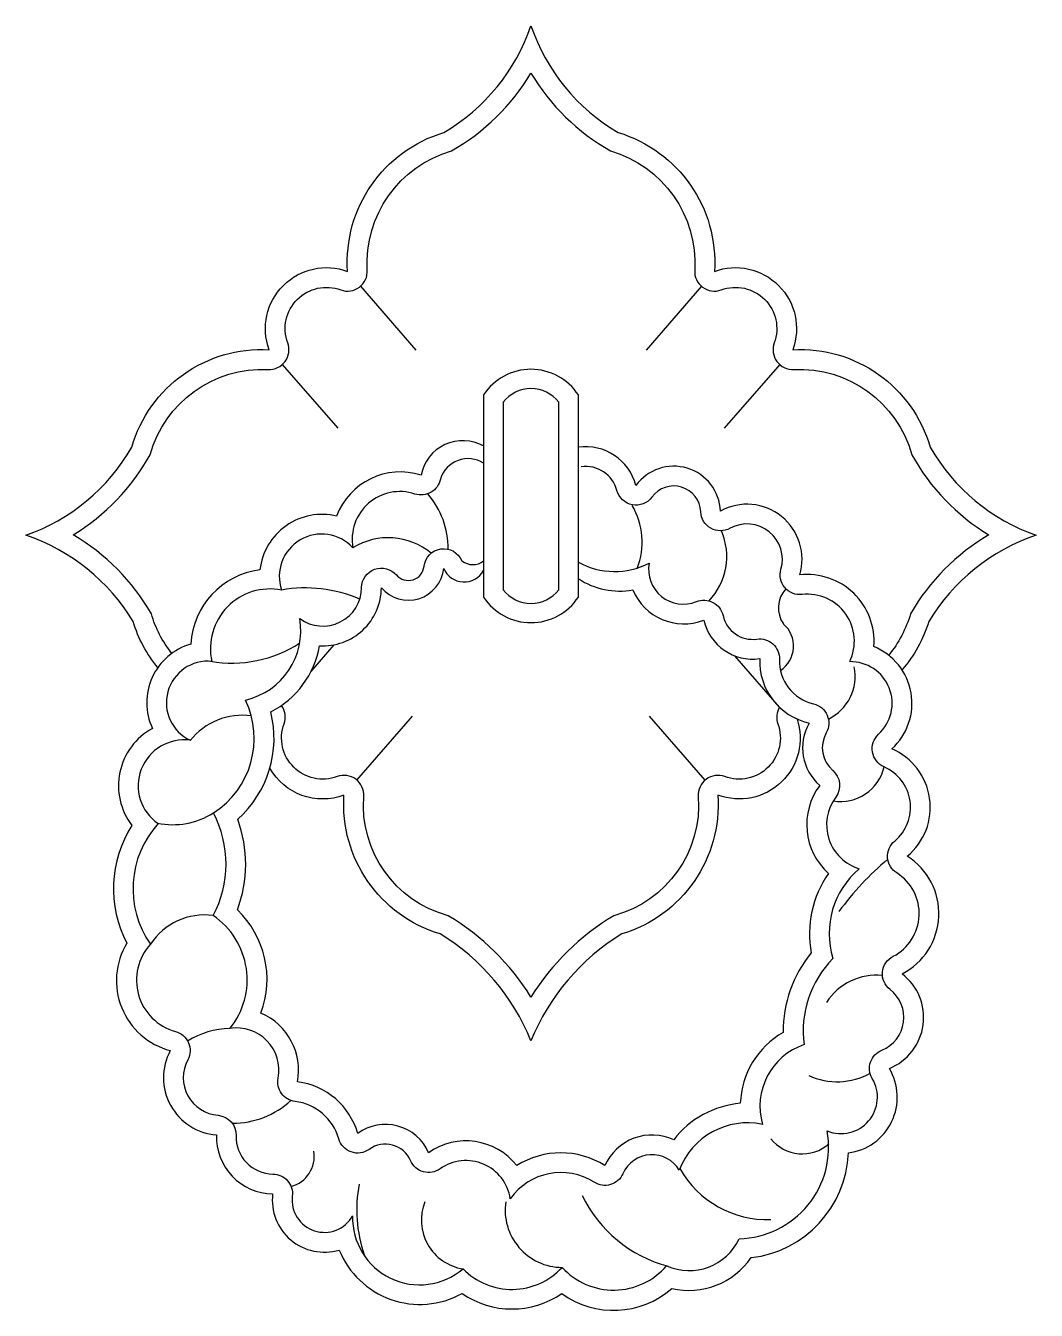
# Model space of a CAD drawing. Header units: metres. Extents: x 267 to 390, y 989 to 1145.
import ezdxf

# ---------------------------------------------------------------- set-up
doc = ezdxf.new("R2010")
doc.units = ezdxf.units.M
for name, color, linetype in [('3', 3, 'Continuous'), ('4', 4, 'Continuous'), ('7', 7, 'Continuous')]:
    doc.layers.add(name, color=color, linetype=linetype)

msp = doc.modelspace()

# ---------------------------------------------------------------- linework, layer by layer
at = {"layer": '3'}
for points in [[(284.64, 1069.09, -0.1), (282.16, 1073.91, 0.13), (272.64, 1083.5, 0.13), (282, 1093.24, -0.35), (296.37, 1103.62, 0.54), (298.74, 1106.85, -0.64), (305.2, 1113.29, 0.54), (308.42, 1115.7, -0.35), (318.67, 1130.21, 0.13), (328.34, 1139.65, 0.13), (338, 1130.21, -0.35), (348.25, 1115.7, 0.54), (351.48, 1113.29, -0.64), (357.93, 1106.85, 0.54), (360.31, 1103.62, -0.35), (374.67, 1093.24, 0.13), (384.03, 1083.5, 0.13), (374.51, 1073.91, -0.1), (371.85, 1068.87, -0.1)], [(322.57, 1092.21, 0.5), (317.32, 1090.29, -0.45), (314.22, 1088.47, 0.57), (306.68, 1081.93, 0.81), (297.99, 1076.79, 0.54), (289.51, 1068.12, 0.84), (286.88, 1058.52, 0.79), (282.98, 1048.39, 0.35), (282.05, 1033.72, 0.56), (285.09, 1023.11, -0.48), (286.59, 1019.67, 0.54), (290.27, 1012.92, -0.4), (292.47, 1010.44, 0.42), (296.93, 1005.78, -0.45), (299.3, 1003.09, 0.82), (306.64, 1000.69, 0.65), (320.08, 994.25, 0.43), (332.12, 994.42, 0.45), (344.83, 994.63, 0.41), (353.67, 997.91, 0.46), (364.37, 1011.02, 0.72), (369.86, 1017.39, -0.46), (371.02, 1020.84, 0.58), (372.02, 1028.22, -0.55), (372.4, 1032.26, 0.58), (372.84, 1042.39, -0.51), (372.58, 1046.27, 0.56), (371.29, 1055.28, -0.54), (370.62, 1059.26, 0.69), (367.11, 1068.09, 0.59), (361.32, 1076.25, -0.54), (358.74, 1079.32, 0.67), (352.55, 1084.3, -0.56), (348.99, 1086.3, 0.71), (343.05, 1088.1, -0.63), (338.79, 1088.9, 0.38), (334.45, 1091.78, 0.38)], [(334.1, 1080.19, 0.25), (342.71, 1080.06, 0.59), (348.46, 1075.38, -0.46), (351.7, 1073.69, 0.39), (355.83, 1070.83, -0.47), (358.56, 1068.36, 0.36), (362.71, 1062.95, -0.5), (364.26, 1059.42, 0.36), (365.04, 1054.86, -0.39), (365.41, 1051.61, 0.52), (368.27, 1042.9, 0.3), (365.07, 1032, 0.23), (361.55, 1021.51, 0.4), (356.5, 1011.82, 0.37), (346.38, 1006.24, 0.61), (339.52, 1005.82, -0.46), (336.03, 1004.78, 0.4), (325.82, 1002.77, 0.56), (317.28, 1006.41, -0.48), (313.69, 1007.41, 0.48), (308.67, 1008.78, -0.52), (304.95, 1010.07, 0.3), (299.65, 1014.61, -0.44), (297.58, 1017.45, 0.52), (291.72, 1023.48, 0.44), (289.67, 1037.2, 0.25), (289.7, 1049.69, 0.38), (293.6, 1063.42, 0.4), (300.21, 1073.32, 0.61), (307.74, 1077.1, -0.69), (311.96, 1078.63, 0.66), (315.33, 1079.68, -0.77), (319.93, 1080.36, 0.35), (322.57, 1080.33, 0.63)], [(358.56, 1062.55, 0.22), (358.37, 1060.53, -0.64), (351.91, 1054.11, 0.54), (348.69, 1051.7, -0.36), (338.41, 1037.19, 0.12), (328.34, 1027.29, 0.12), (318.26, 1037.19, -0.36), (307.99, 1051.7, 0.54), (304.76, 1054.11, -0.64), (298.3, 1060.53, 0.25), (297.98, 1062.76)]]:
    msp.add_lwpolyline(points, format="xyb", dxfattribs=at)
msp.add_lwpolyline([(324.95, 1099.63), (324.95, 1076.83, 0.49), (331.73, 1076.83), (331.73, 1099.63, 0.49)], format="xyb", close=True, dxfattribs=at)
at = {"layer": '4'}
msp.add_line((297.99, 1062.75), (298.02, 1062.78), dxfattribs=at)
for points in [[(282.96, 1067.36, -0.1), (279.94, 1072.95, 0.18), (266.87, 1083.45, 0.18), (279.77, 1094.16, -0.35), (296.49, 1106.02, -0.64), (306.03, 1115.54, -0.35), (317.73, 1132.43, 0.18), (328.34, 1145.42, 0.18), (338.94, 1132.43, -0.35), (350.65, 1115.54, -0.64), (360.18, 1106.02, -0.35), (376.9, 1094.16, 0.18), (389.81, 1083.45, 0.18), (376.73, 1072.95, -0.1), (373.48, 1067.08, -0.1)], [(322.57, 1094.31, 0.51), (314.97, 1090.76, 0.4), (304.7, 1085.78, 0.45), (295.36, 1079.25, 0.36), (286.95, 1070.23, 0.46), (282.29, 1059.97, 0.46), (279.8, 1048.16, 0.27), (279.17, 1033.85, 0.5), (284.46, 1020.79, 0.54), (290.07, 1010.53, 0.42), (296.91, 1003.38, 0.54), (305.01, 996.54, 0.45), (319.95, 991.25, 0.31), (332.09, 991.25, 0.35), (345.47, 991.87, 0.31), (355.12, 995.61, 0.37), (366.95, 1008.35, 0.54), (371.93, 1018.62, 0.58), (373.49, 1030.12, 0.58), (374.11, 1044.42, 0.56), (372.24, 1057.48, 0.55), (370.06, 1069.92, 0.47), (361.04, 1078.63, 0.67), (351.39, 1086.4, 0.71), (341.11, 1089.51, 0.38), (334.1, 1094.16)], [(334.1, 1078.17, 0.19), (340.73, 1076.81, 0.41), (349.36, 1073.15, 0.39), (356.16, 1068.45, 0.36), (362.17, 1060.61, 0.36), (363.48, 1053.04, 0.39), (364.53, 1042.33, 0.2), (362.43, 1032.66, 0.18), (359.03, 1023, 0.26), (353.8, 1014.38, 0.21), (345.7, 1009.94, 0.42), (337.33, 1006.8, 0.29), (326.61, 1006.8, 0.4), (315.89, 1008.37, 0.48), (307.26, 1010.72, 0.3), (299.94, 1016.99, 0.35), (295.49, 1025.35, 0.3), (292.62, 1037.89, 0.18), (292.66, 1048.92, 0.28), (296.68, 1061.99, 0.24), (302.6, 1070.02, 0.43), (310.14, 1077.07, 0.66), (317.72, 1079.42, 0.63), (322.57, 1079.18, 0.63)], [(360.71, 1061.11, -0.63), (351.08, 1051.86, -0.35), (339.38, 1034.97, 0.16), (328.34, 1021.98, 0.16), (317.3, 1034.97, -0.35), (305.59, 1051.86, -0.37), (296.58, 1055.13)]]:
    msp.add_lwpolyline(points, format="xyb", dxfattribs=at)
msp.add_lwpolyline([(322.57, 1100.52), (322.57, 1075.94, 0.54), (334.1, 1075.94), (334.1, 1100.52, 0.54)], format="xyb", close=True, dxfattribs=at)
for centre, radius, start, end in [((307.95, 1081.77), 10.33, 359.93, 40.67), ((333.27, 1082.64), 8.6, 337.99, 31.17), ((310.97, 1075), 8.16, 50.25, 121.74), ((344.24, 1080.9), 7.91, 316.67, 23.15), ((300.89, 1060.25), 16.8, 66.79, 99.95), ((361.82, 1074.62), 3.39, 137.08, 215.17), ((356.75, 1069.98), 3.53, 303.05, 49.44), ((291.94, 1083.15), 15.24, 260.27, 302.9), ((362.05, 1066.27), 5.72, 295.57, 11.91), ((293.29, 1053.31), 8.26, 82.82, 140.92), ((365.99, 1056.54), 5.46, 260.64, 346.67), ((284.76, 1057.49), 9.23, 258.4, 302.34), ((395.42, 1016.04), 36.69, 130.2, 143.82), ((288.59, 1029.48), 7.8, 82.05, 147.03), ((370.36, 1022.7), 7.26, 84.18, 147.02), ((291.93, 1013.28), 10.2, 91.22, 121.75), ((365.58, 1025.39), 8.39, 245.64, 298.65), ((292.03, 1022.43), 10.48, 269.87, 312.69), ((361.34, 1013.12), 4.89, 218.53, 311.54), ((298.19, 1007.92), 3.78, 284.57, 9.44), ((357.02, 1012.33), 12.08, 209.09, 272.32), ((323.58, 1001.39), 16.44, 168.9, 199.28), ((349.03, 1010.1), 16.03, 205.61, 255.5), ((320.98, 1000.16), 5.98, 157.97, 261.37), ((332.18, 1001.41), 6.99, 171.77, 269.5)]:
    msp.add_arc(centre, radius, start, end, dxfattribs=at)
at = {"layer": '7'}
for p, q in [((307.6, 1113.73), (314.35, 1105.96)), ((349.07, 1113.73), (342.33, 1105.96)), ((298.07, 1104.21), (304.84, 1096.46)), ((358.6, 1104.21), (351.83, 1096.46)), ((301.58, 1066.88), (304.41, 1070.15)), ((358.56, 1062.55), (353.14, 1068.8)), ((307.17, 1053.67), (313.91, 1061.44)), ((349.51, 1053.67), (342.76, 1061.44))]:
    msp.add_line(p, q, dxfattribs=at)

doc.saveas('drawing.dxf')
